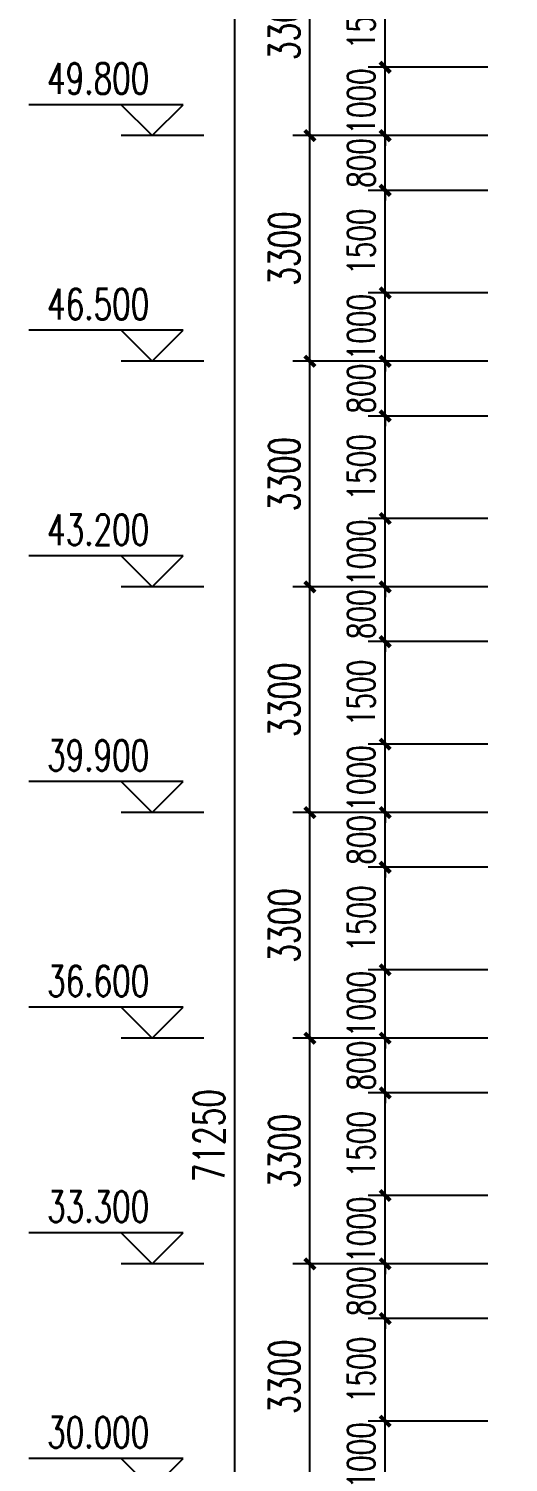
# Model space of a CAD drawing. Extents: x -129850 to 18340, y -11508 to 71861.
# Drawn here: x -53411 to -46400, y 30398 to 51365 of the extents above; entities that cross this region are included whole.
import ezdxf

# ---------------------------------------------------------------- set-up
doc = ezdxf.new("R2010")
doc.units = 0
doc.header["$LTSCALE"] = 1000
doc.header["$MEASUREMENT"] = 0
for name, color, linetype in [('DIM_ELEV', 3, 'Continuous'), ('PUB_DIM', 3, 'Continuous'), ('PUB_TEXT', 7, 'Continuous')]:
    doc.layers.add(name, color=color, linetype=linetype)
doc.styles.add('_TCH_DIM', font='SIMPLEX', dxfattribs={"bigfont": 'GBCBIG'})
doc.styles.add('_TCH_DIM_T3', font='SIMPLEX', dxfattribs={"width": 0.705882, "bigfont": 'GBCBIG'})
doc.dimstyles.new('_TCH_ARCH&&100', dxfattribs={"dimtxt": 297.5, "dimasz": 100, "dimexe": 250, "dimexo": 300, "dimgap": 126.25, "dimtad": 1, "dimdec": 0, "dimzin": 0, "dimdsep": 46, "dimtxsty": '_TCH_DIM_T3', "dimblk": 'ARCHTICK', "dimcen": 0.09, "dimclrt": 7, "dimazin": 2, "dimtfac": 1, "dimtdec": 0, "dimtix": 1, "dimtmove": 2, "dimatfit": 3, "dimfxl": 1, "dimtolj": 1, "dimtzin": 0, "dimarcsym": 0})

# ---------------------------------------------------------------- blocks, each defined once
blk = doc.blocks.new('_ArchTick')
at = {"color": 0, "linetype": 'ByBlock', "const_width": 0.4}
blk.add_lwpolyline([(-0.5, -0.5), (0.5, 0.5)], dxfattribs=at)
blk = doc.blocks.new('*D300')
at = {"layer": 'Defpoints', "color": 0, "transparency": 16777216}
for p in [(-48200, 31000), (-46400, 31000), (-46400, 30000)]:
    blk.add_point(p, dxfattribs=at)
at = {"layer": 'PUB_DIM', "color": 0, "transparency": 16777216}
for p, q in [((-48200, 31000), (-48200, 31150)), ((-48200, 30000), (-48200, 31000)), ((-48200, 30000), (-48200, 29850))]:
    blk.add_line(p, q, dxfattribs=at)
at = {"layer": 'PUB_DIM', "color": 0, "lineweight": -2, "transparency": 16777216}
for p, q in [((-46700, 31000), (-48450, 31000)), ((-46700, 30000), (-48450, 30000))]:
    blk.add_line(p, q, dxfattribs=at)
at = {"layer": 'PUB_DIM', "color": 0, "transparency": 16777216, "xscale": 150, "yscale": 150, "zscale": 150}
for p, rotation in [((-48200, 31000), 270), ((-48200, 30000), 90)]:
    blk.add_blockref('_ArchTick', p, dxfattribs=dict(at, rotation=rotation))
at = {"layer": 'PUB_DIM', "color": 7, "transparency": 16777216, "insert": (-48550, 30500), "char_height": 400, "attachment_point": 5, "rotation": 90, "style": '_TCH_DIM_T3'}
blk.add_mtext('\\A1;1000', dxfattribs=at)
blk = doc.blocks.new('*D301')
at = {"layer": 'Defpoints', "color": 0, "transparency": 16777216}
for p in [(-48200, 32500), (-46400, 32500), (-46400, 31000)]:
    blk.add_point(p, dxfattribs=at)
at = {"layer": 'PUB_DIM', "color": 0, "lineweight": -2, "transparency": 16777216}
for p, q in [((-46700, 32500), (-48450, 32500)), ((-46700, 31000), (-48450, 31000))]:
    blk.add_line(p, q, dxfattribs=at)
at = {"layer": 'PUB_DIM', "color": 0, "transparency": 16777216}
blk.add_line((-48200, 31000), (-48200, 32500), dxfattribs=at)
at = {"layer": 'PUB_DIM', "color": 0, "transparency": 16777216, "xscale": 150, "yscale": 150, "zscale": 150}
for p, rotation in [((-48200, 32500), 90), ((-48200, 31000), 270)]:
    blk.add_blockref('_ArchTick', p, dxfattribs=dict(at, rotation=rotation))
at = {"layer": 'PUB_DIM', "color": 7, "transparency": 16777216, "insert": (-48550, 31750), "char_height": 400, "attachment_point": 5, "rotation": 90, "style": '_TCH_DIM_T3'}
blk.add_mtext('\\A1;1500', dxfattribs=at)
blk = doc.blocks.new('*D302')
at = {"layer": 'Defpoints', "color": 0, "transparency": 16777216}
for p in [(-48200, 33300), (-46400, 33300), (-46400, 32500)]:
    blk.add_point(p, dxfattribs=at)
at = {"layer": 'PUB_DIM', "color": 0, "transparency": 16777216}
for p, q in [((-48200, 33300), (-48200, 33450)), ((-48200, 32500), (-48200, 33300)), ((-48200, 32500), (-48200, 32350))]:
    blk.add_line(p, q, dxfattribs=at)
at = {"layer": 'PUB_DIM', "color": 0, "lineweight": -2, "transparency": 16777216}
for p, q in [((-46700, 33300), (-48450, 33300)), ((-46700, 32500), (-48450, 32500))]:
    blk.add_line(p, q, dxfattribs=at)
at = {"layer": 'PUB_DIM', "color": 0, "transparency": 16777216, "xscale": 150, "yscale": 150, "zscale": 150}
for p, rotation in [((-48200, 33300), 270), ((-48200, 32500), 90)]:
    blk.add_blockref('_ArchTick', p, dxfattribs=dict(at, rotation=rotation))
at = {"layer": 'PUB_DIM', "color": 7, "transparency": 16777216, "insert": (-48550, 32900), "char_height": 400, "attachment_point": 5, "rotation": 90, "style": '_TCH_DIM_T3'}
blk.add_mtext('\\A1;800', dxfattribs=at)
blk = doc.blocks.new('*D303')
at = {"layer": 'Defpoints', "color": 0, "transparency": 16777216}
for p in [(-48200, 34300), (-46400, 34300), (-46400, 33300)]:
    blk.add_point(p, dxfattribs=at)
at = {"layer": 'PUB_DIM', "color": 0, "transparency": 16777216}
for p, q in [((-48200, 34300), (-48200, 34450)), ((-48200, 33300), (-48200, 34300)), ((-48200, 33300), (-48200, 33150))]:
    blk.add_line(p, q, dxfattribs=at)
at = {"layer": 'PUB_DIM', "color": 0, "lineweight": -2, "transparency": 16777216}
for p, q in [((-46700, 34300), (-48450, 34300)), ((-46700, 33300), (-48450, 33300))]:
    blk.add_line(p, q, dxfattribs=at)
at = {"layer": 'PUB_DIM', "color": 0, "transparency": 16777216, "xscale": 150, "yscale": 150, "zscale": 150}
for p, rotation in [((-48200, 34300), 270), ((-48200, 33300), 90)]:
    blk.add_blockref('_ArchTick', p, dxfattribs=dict(at, rotation=rotation))
at = {"layer": 'PUB_DIM', "color": 7, "transparency": 16777216, "insert": (-48550, 33800), "char_height": 400, "attachment_point": 5, "rotation": 90, "style": '_TCH_DIM_T3'}
blk.add_mtext('\\A1;1000', dxfattribs=at)
blk = doc.blocks.new('*D304')
at = {"layer": 'Defpoints', "color": 0, "transparency": 16777216}
for p in [(-48200, 35800), (-46400, 35800), (-46400, 34300)]:
    blk.add_point(p, dxfattribs=at)
at = {"layer": 'PUB_DIM', "color": 0, "lineweight": -2, "transparency": 16777216}
for p, q in [((-46700, 35800), (-48450, 35800)), ((-46700, 34300), (-48450, 34300))]:
    blk.add_line(p, q, dxfattribs=at)
at = {"layer": 'PUB_DIM', "color": 0, "transparency": 16777216}
blk.add_line((-48200, 34300), (-48200, 35800), dxfattribs=at)
at = {"layer": 'PUB_DIM', "color": 0, "transparency": 16777216, "xscale": 150, "yscale": 150, "zscale": 150}
for p, rotation in [((-48200, 35800), 90), ((-48200, 34300), 270)]:
    blk.add_blockref('_ArchTick', p, dxfattribs=dict(at, rotation=rotation))
at = {"layer": 'PUB_DIM', "color": 7, "transparency": 16777216, "insert": (-48550, 35050), "char_height": 400, "attachment_point": 5, "rotation": 90, "style": '_TCH_DIM_T3'}
blk.add_mtext('\\A1;1500', dxfattribs=at)
blk = doc.blocks.new('*D305')
at = {"layer": 'Defpoints', "color": 0, "transparency": 16777216}
for p in [(-48200, 36600), (-46400, 36600), (-46400, 35800)]:
    blk.add_point(p, dxfattribs=at)
at = {"layer": 'PUB_DIM', "color": 0, "transparency": 16777216}
for p, q in [((-48200, 36600), (-48200, 36750)), ((-48200, 35800), (-48200, 36600)), ((-48200, 35800), (-48200, 35650))]:
    blk.add_line(p, q, dxfattribs=at)
at = {"layer": 'PUB_DIM', "color": 0, "lineweight": -2, "transparency": 16777216}
for p, q in [((-46700, 36600), (-48450, 36600)), ((-46700, 35800), (-48450, 35800))]:
    blk.add_line(p, q, dxfattribs=at)
at = {"layer": 'PUB_DIM', "color": 0, "transparency": 16777216, "xscale": 150, "yscale": 150, "zscale": 150}
for p, rotation in [((-48200, 36600), 270), ((-48200, 35800), 90)]:
    blk.add_blockref('_ArchTick', p, dxfattribs=dict(at, rotation=rotation))
at = {"layer": 'PUB_DIM', "color": 7, "transparency": 16777216, "insert": (-48550, 36200), "char_height": 400, "attachment_point": 5, "rotation": 90, "style": '_TCH_DIM_T3'}
blk.add_mtext('\\A1;800', dxfattribs=at)
blk = doc.blocks.new('*D306')
at = {"layer": 'Defpoints', "color": 0, "transparency": 16777216}
for p in [(-48200, 37600), (-46400, 37600), (-46400, 36600)]:
    blk.add_point(p, dxfattribs=at)
at = {"layer": 'PUB_DIM', "color": 0, "transparency": 16777216}
for p, q in [((-48200, 37600), (-48200, 37750)), ((-48200, 36600), (-48200, 37600)), ((-48200, 36600), (-48200, 36450))]:
    blk.add_line(p, q, dxfattribs=at)
at = {"layer": 'PUB_DIM', "color": 0, "lineweight": -2, "transparency": 16777216}
for p, q in [((-46700, 37600), (-48450, 37600)), ((-46700, 36600), (-48450, 36600))]:
    blk.add_line(p, q, dxfattribs=at)
at = {"layer": 'PUB_DIM', "color": 0, "transparency": 16777216, "xscale": 150, "yscale": 150, "zscale": 150}
for p, rotation in [((-48200, 37600), 270), ((-48200, 36600), 90)]:
    blk.add_blockref('_ArchTick', p, dxfattribs=dict(at, rotation=rotation))
at = {"layer": 'PUB_DIM', "color": 7, "transparency": 16777216, "insert": (-48550, 37100), "char_height": 400, "attachment_point": 5, "rotation": 90, "style": '_TCH_DIM_T3'}
blk.add_mtext('\\A1;1000', dxfattribs=at)
blk = doc.blocks.new('*D307')
at = {"layer": 'Defpoints', "color": 0, "transparency": 16777216}
for p in [(-48200, 39100), (-46400, 39100), (-46400, 37600)]:
    blk.add_point(p, dxfattribs=at)
at = {"layer": 'PUB_DIM', "color": 0, "lineweight": -2, "transparency": 16777216}
for p, q in [((-46700, 39100), (-48450, 39100)), ((-46700, 37600), (-48450, 37600))]:
    blk.add_line(p, q, dxfattribs=at)
at = {"layer": 'PUB_DIM', "color": 0, "transparency": 16777216}
blk.add_line((-48200, 37600), (-48200, 39100), dxfattribs=at)
at = {"layer": 'PUB_DIM', "color": 0, "transparency": 16777216, "xscale": 150, "yscale": 150, "zscale": 150}
for p, rotation in [((-48200, 39100), 90), ((-48200, 37600), 270)]:
    blk.add_blockref('_ArchTick', p, dxfattribs=dict(at, rotation=rotation))
at = {"layer": 'PUB_DIM', "color": 7, "transparency": 16777216, "insert": (-48550, 38350), "char_height": 400, "attachment_point": 5, "rotation": 90, "style": '_TCH_DIM_T3'}
blk.add_mtext('\\A1;1500', dxfattribs=at)
blk = doc.blocks.new('*D308')
at = {"layer": 'Defpoints', "color": 0, "transparency": 16777216}
for p in [(-48200, 39900), (-46400, 39900), (-46400, 39100)]:
    blk.add_point(p, dxfattribs=at)
at = {"layer": 'PUB_DIM', "color": 0, "transparency": 16777216}
for p, q in [((-48200, 39900), (-48200, 40050)), ((-48200, 39100), (-48200, 39900)), ((-48200, 39100), (-48200, 38950))]:
    blk.add_line(p, q, dxfattribs=at)
at = {"layer": 'PUB_DIM', "color": 0, "lineweight": -2, "transparency": 16777216}
for p, q in [((-46700, 39900), (-48450, 39900)), ((-46700, 39100), (-48450, 39100))]:
    blk.add_line(p, q, dxfattribs=at)
at = {"layer": 'PUB_DIM', "color": 0, "transparency": 16777216, "xscale": 150, "yscale": 150, "zscale": 150}
for p, rotation in [((-48200, 39900), 270), ((-48200, 39100), 90)]:
    blk.add_blockref('_ArchTick', p, dxfattribs=dict(at, rotation=rotation))
at = {"layer": 'PUB_DIM', "color": 7, "transparency": 16777216, "insert": (-48550, 39500), "char_height": 400, "attachment_point": 5, "rotation": 90, "style": '_TCH_DIM_T3'}
blk.add_mtext('\\A1;800', dxfattribs=at)
blk = doc.blocks.new('*D309')
at = {"layer": 'Defpoints', "color": 0, "transparency": 16777216}
for p in [(-48200, 40900), (-46400, 40900), (-46400, 39900)]:
    blk.add_point(p, dxfattribs=at)
at = {"layer": 'PUB_DIM', "color": 0, "lineweight": -2, "transparency": 16777216}
for p, q in [((-46700, 40900), (-48450, 40900)), ((-46700, 39900), (-48450, 39900))]:
    blk.add_line(p, q, dxfattribs=at)
at = {"layer": 'PUB_DIM', "color": 0, "transparency": 16777216}
for p, q in [((-48200, 40900), (-48200, 41050)), ((-48200, 39900), (-48200, 40900)), ((-48200, 39900), (-48200, 39750))]:
    blk.add_line(p, q, dxfattribs=at)
at = {"layer": 'PUB_DIM', "color": 0, "transparency": 16777216, "xscale": 150, "yscale": 150, "zscale": 150}
for p, rotation in [((-48200, 40900), 270), ((-48200, 39900), 90)]:
    blk.add_blockref('_ArchTick', p, dxfattribs=dict(at, rotation=rotation))
at = {"layer": 'PUB_DIM', "color": 7, "transparency": 16777216, "insert": (-48550, 40400), "char_height": 400, "attachment_point": 5, "rotation": 90, "style": '_TCH_DIM_T3'}
blk.add_mtext('\\A1;1000', dxfattribs=at)
blk = doc.blocks.new('*D310')
at = {"layer": 'Defpoints', "color": 0, "transparency": 16777216}
for p in [(-48200, 42400), (-46400, 42400), (-46400, 40900)]:
    blk.add_point(p, dxfattribs=at)
at = {"layer": 'PUB_DIM', "color": 0, "lineweight": -2, "transparency": 16777216}
for p, q in [((-46700, 42400), (-48450, 42400)), ((-46700, 40900), (-48450, 40900))]:
    blk.add_line(p, q, dxfattribs=at)
at = {"layer": 'PUB_DIM', "color": 0, "transparency": 16777216}
blk.add_line((-48200, 40900), (-48200, 42400), dxfattribs=at)
at = {"layer": 'PUB_DIM', "color": 0, "transparency": 16777216, "xscale": 150, "yscale": 150, "zscale": 150}
for p, rotation in [((-48200, 42400), 90), ((-48200, 40900), 270)]:
    blk.add_blockref('_ArchTick', p, dxfattribs=dict(at, rotation=rotation))
at = {"layer": 'PUB_DIM', "color": 7, "transparency": 16777216, "insert": (-48550, 41650), "char_height": 400, "attachment_point": 5, "rotation": 90, "style": '_TCH_DIM_T3'}
blk.add_mtext('\\A1;1500', dxfattribs=at)
blk = doc.blocks.new('*D311')
at = {"layer": 'Defpoints', "color": 0, "transparency": 16777216}
for p in [(-48200, 43200), (-46400, 43200), (-46400, 42400)]:
    blk.add_point(p, dxfattribs=at)
at = {"layer": 'PUB_DIM', "color": 0, "lineweight": -2, "transparency": 16777216}
for p, q in [((-46700, 43200), (-48450, 43200)), ((-46700, 42400), (-48450, 42400))]:
    blk.add_line(p, q, dxfattribs=at)
at = {"layer": 'PUB_DIM', "color": 0, "transparency": 16777216}
for p, q in [((-48200, 43200), (-48200, 43350)), ((-48200, 42400), (-48200, 43200)), ((-48200, 42400), (-48200, 42250))]:
    blk.add_line(p, q, dxfattribs=at)
at = {"layer": 'PUB_DIM', "color": 0, "transparency": 16777216, "xscale": 150, "yscale": 150, "zscale": 150}
for p, rotation in [((-48200, 43200), 270), ((-48200, 42400), 90)]:
    blk.add_blockref('_ArchTick', p, dxfattribs=dict(at, rotation=rotation))
at = {"layer": 'PUB_DIM', "color": 7, "transparency": 16777216, "insert": (-48550, 42800), "char_height": 400, "attachment_point": 5, "rotation": 90, "style": '_TCH_DIM_T3'}
blk.add_mtext('\\A1;800', dxfattribs=at)
blk = doc.blocks.new('*D312')
at = {"layer": 'Defpoints', "color": 0, "transparency": 16777216}
for p in [(-48200, 44200), (-46400, 44200), (-46400, 43200)]:
    blk.add_point(p, dxfattribs=at)
at = {"layer": 'PUB_DIM', "color": 0, "transparency": 16777216}
for p, q in [((-48200, 44200), (-48200, 44350)), ((-48200, 43200), (-48200, 44200)), ((-48200, 43200), (-48200, 43050))]:
    blk.add_line(p, q, dxfattribs=at)
at = {"layer": 'PUB_DIM', "color": 0, "lineweight": -2, "transparency": 16777216}
for p, q in [((-46700, 44200), (-48450, 44200)), ((-46700, 43200), (-48450, 43200))]:
    blk.add_line(p, q, dxfattribs=at)
at = {"layer": 'PUB_DIM', "color": 0, "transparency": 16777216, "xscale": 150, "yscale": 150, "zscale": 150}
for p, rotation in [((-48200, 44200), 270), ((-48200, 43200), 90)]:
    blk.add_blockref('_ArchTick', p, dxfattribs=dict(at, rotation=rotation))
at = {"layer": 'PUB_DIM', "color": 7, "transparency": 16777216, "insert": (-48550, 43700), "char_height": 400, "attachment_point": 5, "rotation": 90, "style": '_TCH_DIM_T3'}
blk.add_mtext('\\A1;1000', dxfattribs=at)
blk = doc.blocks.new('*D313')
at = {"layer": 'Defpoints', "color": 0, "transparency": 16777216}
for p in [(-48200, 45700), (-46400, 45700), (-46400, 44200)]:
    blk.add_point(p, dxfattribs=at)
at = {"layer": 'PUB_DIM', "color": 0, "lineweight": -2, "transparency": 16777216}
for p, q in [((-46700, 45700), (-48450, 45700)), ((-46700, 44200), (-48450, 44200))]:
    blk.add_line(p, q, dxfattribs=at)
at = {"layer": 'PUB_DIM', "color": 0, "transparency": 16777216}
blk.add_line((-48200, 44200), (-48200, 45700), dxfattribs=at)
at = {"layer": 'PUB_DIM', "color": 0, "transparency": 16777216, "xscale": 150, "yscale": 150, "zscale": 150}
for p, rotation in [((-48200, 45700), 90), ((-48200, 44200), 270)]:
    blk.add_blockref('_ArchTick', p, dxfattribs=dict(at, rotation=rotation))
at = {"layer": 'PUB_DIM', "color": 7, "transparency": 16777216, "insert": (-48550, 44950), "char_height": 400, "attachment_point": 5, "rotation": 90, "style": '_TCH_DIM_T3'}
blk.add_mtext('\\A1;1500', dxfattribs=at)
blk = doc.blocks.new('*D314')
at = {"layer": 'Defpoints', "color": 0, "transparency": 16777216}
for p in [(-48200, 46500), (-46400, 46500), (-46400, 45700)]:
    blk.add_point(p, dxfattribs=at)
at = {"layer": 'PUB_DIM', "color": 0, "transparency": 16777216}
for p, q in [((-48200, 46500), (-48200, 46650)), ((-48200, 45700), (-48200, 46500)), ((-48200, 45700), (-48200, 45550))]:
    blk.add_line(p, q, dxfattribs=at)
at = {"layer": 'PUB_DIM', "color": 0, "lineweight": -2, "transparency": 16777216}
for p, q in [((-46700, 46500), (-48450, 46500)), ((-46700, 45700), (-48450, 45700))]:
    blk.add_line(p, q, dxfattribs=at)
at = {"layer": 'PUB_DIM', "color": 0, "transparency": 16777216, "xscale": 150, "yscale": 150, "zscale": 150}
for p, rotation in [((-48200, 46500), 270), ((-48200, 45700), 90)]:
    blk.add_blockref('_ArchTick', p, dxfattribs=dict(at, rotation=rotation))
at = {"layer": 'PUB_DIM', "color": 7, "transparency": 16777216, "insert": (-48550, 46100), "char_height": 400, "attachment_point": 5, "rotation": 90, "style": '_TCH_DIM_T3'}
blk.add_mtext('\\A1;800', dxfattribs=at)
blk = doc.blocks.new('*D315')
at = {"layer": 'Defpoints', "color": 0, "transparency": 16777216}
for p in [(-48200, 47500), (-46400, 47500), (-46400, 46500)]:
    blk.add_point(p, dxfattribs=at)
at = {"layer": 'PUB_DIM', "color": 0, "transparency": 16777216}
for p, q in [((-48200, 47500), (-48200, 47650)), ((-48200, 46500), (-48200, 47500)), ((-48200, 46500), (-48200, 46350))]:
    blk.add_line(p, q, dxfattribs=at)
at = {"layer": 'PUB_DIM', "color": 0, "lineweight": -2, "transparency": 16777216}
for p, q in [((-46700, 47500), (-48450, 47500)), ((-46700, 46500), (-48450, 46500))]:
    blk.add_line(p, q, dxfattribs=at)
at = {"layer": 'PUB_DIM', "color": 0, "transparency": 16777216, "xscale": 150, "yscale": 150, "zscale": 150}
for p, rotation in [((-48200, 47500), 270), ((-48200, 46500), 90)]:
    blk.add_blockref('_ArchTick', p, dxfattribs=dict(at, rotation=rotation))
at = {"layer": 'PUB_DIM', "color": 7, "transparency": 16777216, "insert": (-48550, 47000), "char_height": 400, "attachment_point": 5, "rotation": 90, "style": '_TCH_DIM_T3'}
blk.add_mtext('\\A1;1000', dxfattribs=at)
blk = doc.blocks.new('*D316')
at = {"layer": 'Defpoints', "color": 0, "transparency": 16777216}
for p in [(-48200, 49000), (-46400, 49000), (-46400, 47500)]:
    blk.add_point(p, dxfattribs=at)
at = {"layer": 'PUB_DIM', "color": 0, "lineweight": -2, "transparency": 16777216}
for p, q in [((-46700, 49000), (-48450, 49000)), ((-46700, 47500), (-48450, 47500))]:
    blk.add_line(p, q, dxfattribs=at)
at = {"layer": 'PUB_DIM', "color": 0, "transparency": 16777216}
blk.add_line((-48200, 47500), (-48200, 49000), dxfattribs=at)
at = {"layer": 'PUB_DIM', "color": 0, "transparency": 16777216, "xscale": 150, "yscale": 150, "zscale": 150}
for p, rotation in [((-48200, 49000), 90), ((-48200, 47500), 270)]:
    blk.add_blockref('_ArchTick', p, dxfattribs=dict(at, rotation=rotation))
at = {"layer": 'PUB_DIM', "color": 7, "transparency": 16777216, "insert": (-48550, 48250), "char_height": 400, "attachment_point": 5, "rotation": 90, "style": '_TCH_DIM_T3'}
blk.add_mtext('\\A1;1500', dxfattribs=at)
blk = doc.blocks.new('*D317')
at = {"layer": 'Defpoints', "color": 0, "transparency": 16777216}
for p in [(-48200, 49800), (-46400, 49800), (-46400, 49000)]:
    blk.add_point(p, dxfattribs=at)
at = {"layer": 'PUB_DIM', "color": 0, "transparency": 16777216}
for p, q in [((-48200, 49800), (-48200, 49950)), ((-48200, 49000), (-48200, 49800)), ((-48200, 49000), (-48200, 48850))]:
    blk.add_line(p, q, dxfattribs=at)
at = {"layer": 'PUB_DIM', "color": 0, "lineweight": -2, "transparency": 16777216}
for p, q in [((-46700, 49800), (-48450, 49800)), ((-46700, 49000), (-48450, 49000))]:
    blk.add_line(p, q, dxfattribs=at)
at = {"layer": 'PUB_DIM', "color": 0, "transparency": 16777216, "xscale": 150, "yscale": 150, "zscale": 150}
for p, rotation in [((-48200, 49800), 270), ((-48200, 49000), 90)]:
    blk.add_blockref('_ArchTick', p, dxfattribs=dict(at, rotation=rotation))
at = {"layer": 'PUB_DIM', "color": 7, "transparency": 16777216, "insert": (-48550, 49400), "char_height": 400, "attachment_point": 5, "rotation": 90, "style": '_TCH_DIM_T3'}
blk.add_mtext('\\A1;800', dxfattribs=at)
blk = doc.blocks.new('*D318')
at = {"layer": 'Defpoints', "color": 0, "transparency": 16777216}
for p in [(-48200, 50800), (-46400, 50800), (-46400, 49800)]:
    blk.add_point(p, dxfattribs=at)
at = {"layer": 'PUB_DIM', "color": 0, "transparency": 16777216}
for p, q in [((-48200, 50800), (-48200, 50950)), ((-48200, 49800), (-48200, 50800)), ((-48200, 49800), (-48200, 49650))]:
    blk.add_line(p, q, dxfattribs=at)
at = {"layer": 'PUB_DIM', "color": 0, "lineweight": -2, "transparency": 16777216}
for p, q in [((-46700, 50800), (-48450, 50800)), ((-46700, 49800), (-48450, 49800))]:
    blk.add_line(p, q, dxfattribs=at)
at = {"layer": 'PUB_DIM', "color": 0, "transparency": 16777216, "xscale": 150, "yscale": 150, "zscale": 150}
for p, rotation in [((-48200, 50800), 270), ((-48200, 49800), 90)]:
    blk.add_blockref('_ArchTick', p, dxfattribs=dict(at, rotation=rotation))
at = {"layer": 'PUB_DIM', "color": 7, "transparency": 16777216, "insert": (-48550, 50300), "char_height": 400, "attachment_point": 5, "rotation": 90, "style": '_TCH_DIM_T3'}
blk.add_mtext('\\A1;1000', dxfattribs=at)
blk = doc.blocks.new('*D319')
at = {"layer": 'Defpoints', "color": 0, "transparency": 16777216}
for p in [(-48200, 52300), (-46400, 52300), (-46400, 50800)]:
    blk.add_point(p, dxfattribs=at)
at = {"layer": 'PUB_DIM', "color": 0, "lineweight": -2, "transparency": 16777216}
for p, q in [((-46700, 52300), (-48450, 52300)), ((-46700, 50800), (-48450, 50800))]:
    blk.add_line(p, q, dxfattribs=at)
at = {"layer": 'PUB_DIM', "color": 0, "transparency": 16777216}
blk.add_line((-48200, 50800), (-48200, 52300), dxfattribs=at)
at = {"layer": 'PUB_DIM', "color": 0, "transparency": 16777216, "xscale": 150, "yscale": 150, "zscale": 150}
for p, rotation in [((-48200, 52300), 90), ((-48200, 50800), 270)]:
    blk.add_blockref('_ArchTick', p, dxfattribs=dict(at, rotation=rotation))
at = {"layer": 'PUB_DIM', "color": 7, "transparency": 16777216, "insert": (-48550, 51550), "char_height": 400, "attachment_point": 5, "rotation": 90, "style": '_TCH_DIM_T3'}
blk.add_mtext('\\A1;1500', dxfattribs=at)
blk = doc.blocks.new('*D336')
at = {"layer": 'Defpoints', "color": 0, "transparency": 16777216}
for p in [(-49300, 53100), (-46800, 53100), (-46800, 49800)]:
    blk.add_point(p, dxfattribs=at)
at = {"layer": 'PUB_DIM', "color": 0, "lineweight": -2, "transparency": 16777216}
for p, q in [((-47100, 53100), (-49550, 53100)), ((-47100, 49800), (-49550, 49800))]:
    blk.add_line(p, q, dxfattribs=at)
at = {"layer": 'PUB_DIM', "color": 0, "transparency": 16777216}
blk.add_line((-49300, 49800), (-49300, 53100), dxfattribs=at)
at = {"layer": 'PUB_DIM', "color": 0, "transparency": 16777216, "xscale": 150, "yscale": 150, "zscale": 150}
for p, rotation in [((-49300, 53100), 90), ((-49300, 49800), 270)]:
    blk.add_blockref('_ArchTick', p, dxfattribs=dict(at, rotation=rotation))
at = {"layer": 'PUB_DIM', "color": 7, "transparency": 16777216, "insert": (-49675, 51450), "char_height": 450, "attachment_point": 5, "rotation": 90, "style": '_TCH_DIM_T3'}
blk.add_mtext('\\A1;3300', dxfattribs=at)
blk = doc.blocks.new('*D337')
at = {"layer": 'Defpoints', "color": 0, "transparency": 16777216}
for p in [(-49300, 49800), (-46800, 49800), (-46800, 46500)]:
    blk.add_point(p, dxfattribs=at)
at = {"layer": 'PUB_DIM', "color": 0, "lineweight": -2, "transparency": 16777216}
for p, q in [((-47100, 49800), (-49550, 49800)), ((-47100, 46500), (-49550, 46500))]:
    blk.add_line(p, q, dxfattribs=at)
at = {"layer": 'PUB_DIM', "color": 0, "transparency": 16777216}
blk.add_line((-49300, 46500), (-49300, 49800), dxfattribs=at)
at = {"layer": 'PUB_DIM', "color": 0, "transparency": 16777216, "xscale": 150, "yscale": 150, "zscale": 150}
for p, rotation in [((-49300, 49800), 90), ((-49300, 46500), 270)]:
    blk.add_blockref('_ArchTick', p, dxfattribs=dict(at, rotation=rotation))
at = {"layer": 'PUB_DIM', "color": 7, "transparency": 16777216, "insert": (-49675, 48150), "char_height": 450, "attachment_point": 5, "rotation": 90, "style": '_TCH_DIM_T3'}
blk.add_mtext('\\A1;3300', dxfattribs=at)
blk = doc.blocks.new('*D338')
at = {"layer": 'Defpoints', "color": 0, "transparency": 16777216}
for p in [(-49300, 46500), (-46800, 46500), (-46800, 43200)]:
    blk.add_point(p, dxfattribs=at)
at = {"layer": 'PUB_DIM', "color": 0, "lineweight": -2, "transparency": 16777216}
for p, q in [((-47100, 46500), (-49550, 46500)), ((-47100, 43200), (-49550, 43200))]:
    blk.add_line(p, q, dxfattribs=at)
at = {"layer": 'PUB_DIM', "color": 0, "transparency": 16777216}
blk.add_line((-49300, 43200), (-49300, 46500), dxfattribs=at)
at = {"layer": 'PUB_DIM', "color": 0, "transparency": 16777216, "xscale": 150, "yscale": 150, "zscale": 150}
for p, rotation in [((-49300, 46500), 90), ((-49300, 43200), 270)]:
    blk.add_blockref('_ArchTick', p, dxfattribs=dict(at, rotation=rotation))
at = {"layer": 'PUB_DIM', "color": 7, "transparency": 16777216, "insert": (-49675, 44850), "char_height": 450, "attachment_point": 5, "rotation": 90, "style": '_TCH_DIM_T3'}
blk.add_mtext('\\A1;3300', dxfattribs=at)
blk = doc.blocks.new('*D339')
at = {"layer": 'Defpoints', "color": 0, "transparency": 16777216}
for p in [(-49300, 43200), (-46800, 43200), (-46800, 39900)]:
    blk.add_point(p, dxfattribs=at)
at = {"layer": 'PUB_DIM', "color": 0, "lineweight": -2, "transparency": 16777216}
for p, q in [((-47100, 43200), (-49550, 43200)), ((-47100, 39900), (-49550, 39900))]:
    blk.add_line(p, q, dxfattribs=at)
at = {"layer": 'PUB_DIM', "color": 0, "transparency": 16777216}
blk.add_line((-49300, 39900), (-49300, 43200), dxfattribs=at)
at = {"layer": 'PUB_DIM', "color": 0, "transparency": 16777216, "xscale": 150, "yscale": 150, "zscale": 150}
for p, rotation in [((-49300, 43200), 90), ((-49300, 39900), 270)]:
    blk.add_blockref('_ArchTick', p, dxfattribs=dict(at, rotation=rotation))
at = {"layer": 'PUB_DIM', "color": 7, "transparency": 16777216, "insert": (-49675, 41550), "char_height": 450, "attachment_point": 5, "rotation": 90, "style": '_TCH_DIM_T3'}
blk.add_mtext('\\A1;3300', dxfattribs=at)
blk = doc.blocks.new('*D340')
at = {"layer": 'Defpoints', "color": 0, "transparency": 16777216}
for p in [(-49300, 39900), (-46800, 39900), (-46800, 36600)]:
    blk.add_point(p, dxfattribs=at)
at = {"layer": 'PUB_DIM', "color": 0, "lineweight": -2, "transparency": 16777216}
for p, q in [((-47100, 39900), (-49550, 39900)), ((-47100, 36600), (-49550, 36600))]:
    blk.add_line(p, q, dxfattribs=at)
at = {"layer": 'PUB_DIM', "color": 0, "transparency": 16777216}
blk.add_line((-49300, 36600), (-49300, 39900), dxfattribs=at)
at = {"layer": 'PUB_DIM', "color": 0, "transparency": 16777216, "xscale": 150, "yscale": 150, "zscale": 150}
for p, rotation in [((-49300, 39900), 90), ((-49300, 36600), 270)]:
    blk.add_blockref('_ArchTick', p, dxfattribs=dict(at, rotation=rotation))
at = {"layer": 'PUB_DIM', "color": 7, "transparency": 16777216, "insert": (-49675, 38250), "char_height": 450, "attachment_point": 5, "rotation": 90, "style": '_TCH_DIM_T3'}
blk.add_mtext('\\A1;3300', dxfattribs=at)
blk = doc.blocks.new('*D341')
at = {"layer": 'Defpoints', "color": 0, "transparency": 16777216}
for p in [(-49300, 36600), (-46800, 36600), (-46800, 33300)]:
    blk.add_point(p, dxfattribs=at)
at = {"layer": 'PUB_DIM', "color": 0, "lineweight": -2, "transparency": 16777216}
for p, q in [((-47100, 36600), (-49550, 36600)), ((-47100, 33300), (-49550, 33300))]:
    blk.add_line(p, q, dxfattribs=at)
at = {"layer": 'PUB_DIM', "color": 0, "transparency": 16777216}
blk.add_line((-49300, 33300), (-49300, 36600), dxfattribs=at)
at = {"layer": 'PUB_DIM', "color": 0, "transparency": 16777216, "xscale": 150, "yscale": 150, "zscale": 150}
for p, rotation in [((-49300, 36600), 90), ((-49300, 33300), 270)]:
    blk.add_blockref('_ArchTick', p, dxfattribs=dict(at, rotation=rotation))
at = {"layer": 'PUB_DIM', "color": 7, "transparency": 16777216, "insert": (-49675, 34950), "char_height": 450, "attachment_point": 5, "rotation": 90, "style": '_TCH_DIM_T3'}
blk.add_mtext('\\A1;3300', dxfattribs=at)
blk = doc.blocks.new('*D342')
at = {"layer": 'Defpoints', "color": 0, "transparency": 16777216}
for p in [(-49300, 33300), (-46800, 33300), (-46800, 30000)]:
    blk.add_point(p, dxfattribs=at)
at = {"layer": 'PUB_DIM', "color": 0, "lineweight": -2, "transparency": 16777216}
for p, q in [((-47100, 33300), (-49550, 33300)), ((-47100, 30000), (-49550, 30000))]:
    blk.add_line(p, q, dxfattribs=at)
at = {"layer": 'PUB_DIM', "color": 0, "transparency": 16777216}
blk.add_line((-49300, 30000), (-49300, 33300), dxfattribs=at)
at = {"layer": 'PUB_DIM', "color": 0, "transparency": 16777216, "xscale": 150, "yscale": 150, "zscale": 150}
for p, rotation in [((-49300, 33300), 90), ((-49300, 30000), 270)]:
    blk.add_blockref('_ArchTick', p, dxfattribs=dict(at, rotation=rotation))
at = {"layer": 'PUB_DIM', "color": 7, "transparency": 16777216, "insert": (-49675, 31650), "char_height": 450, "attachment_point": 5, "rotation": 90, "style": '_TCH_DIM_T3'}
blk.add_mtext('\\A1;3300', dxfattribs=at)
blk = doc.blocks.new('*D353')
at = {"layer": 'Defpoints', "color": 0, "transparency": 16777216}
for p in [(-50400, 70800), (-47200, 70800), (-47200, -450)]:
    blk.add_point(p, dxfattribs=at)
at = {"layer": 'PUB_DIM', "color": 0, "lineweight": -2, "transparency": 16777216}
for p, q in [((-47500, 70800), (-50650, 70800)), ((-47500, -450), (-50650, -450))]:
    blk.add_line(p, q, dxfattribs=at)
at = {"layer": 'PUB_DIM', "color": 0, "transparency": 16777216}
blk.add_line((-50400, -450), (-50400, 70800), dxfattribs=at)
at = {"layer": 'PUB_DIM', "color": 0, "transparency": 16777216, "xscale": 150, "yscale": 150, "zscale": 150}
for p, rotation in [((-50400, 70800), 90), ((-50400, -450), 270)]:
    blk.add_blockref('_ArchTick', p, dxfattribs=dict(at, rotation=rotation))
at = {"layer": 'PUB_DIM', "color": 7, "transparency": 16777216, "insert": (-50775, 35175), "char_height": 450, "attachment_point": 5, "rotation": 90, "style": '_TCH_DIM_T3'}
blk.add_mtext('\\A1;71250', dxfattribs=at)

msp = doc.modelspace()

# ---------------------------------------------------------------- linework, layer by layer
at = {"layer": 'DIM_ELEV'}
for p, q in [((-51152, 50253), (-53411.1, 50253)), ((-51605, 49800), (-52058.1, 50253)), ((-51605, 49800), (-51152, 50253)), ((-50850, 49800), (-52058.1, 49800)), ((-51152, 46953), (-53411.1, 46953)), ((-51605, 46500), (-52058.1, 46953)), ((-51605, 46500), (-51152, 46953)), ((-50850, 46500), (-52058.1, 46500)), ((-51152, 43653), (-53411.1, 43653)), ((-51605, 43200), (-52058.1, 43653)), ((-51605, 43200), (-51152, 43653)), ((-50850, 43200), (-52058.1, 43200)), ((-51152, 40353), (-53411.1, 40353)), ((-51605, 39900), (-52058.1, 40353)), ((-51605, 39900), (-51152, 40353)), ((-50850, 39900), (-52058.1, 39900)), ((-51152, 37053), (-53411.1, 37053)), ((-51605, 36600), (-52058.1, 37053)), ((-51605, 36600), (-51152, 37053)), ((-50850, 36600), (-52058.1, 36600)), ((-51152, 33753), (-53411.1, 33753)), ((-51605, 33300), (-52058.1, 33753)), ((-51605, 33300), (-51152, 33753)), ((-50850, 33300), (-52058.1, 33300)), ((-51152, 30453), (-53411.1, 30453)), ((-51605, 30000), (-52058.1, 30453)), ((-51605, 30000), (-51152, 30453))]:
    msp.add_line(p, q, dxfattribs=at)

# ---------------------------------------------------------------- texts
at = {"layer": 'PUB_TEXT', "style": '_TCH_DIM', "width": 0.705882}
for s, p in [('49.800', (-53142.3, 50411.6)), ('46.500', (-53142.3, 47111.6)), ('43.200', (-53142.3, 43811.6)), ('39.900', (-53142.3, 40511.6)), ('36.600', (-53142.3, 37211.6)), ('33.300', (-53142.3, 33911.6)), ('30.000', (-53142.3, 30611.6))]:
    msp.add_text(s, height=449.24, dxfattribs=at).set_placement(p)

# ---------------------------------------------------------------- dimensions: what is measured, and where the dimension line sits
at = {"layer": 'PUB_DIM'}
for p1, p2, distance, override, picture, middle in [((-47200, -450), (-47200, 70800), 3200, {"dimtxt": 450, "dimasz": 150, "dimgap": 150, "dimlwd": 65535}, '*D353', (-50775, 35175)), ((-46800, 49800), (-46800, 53100), 2500, {"dimtxt": 450, "dimasz": 150, "dimgap": 150, "dimlwd": 65535}, '*D336', (-49675, 51450)), ((-46400, 50800), (-46400, 52300), 1800, {"dimtxt": 400, "dimasz": 150, "dimgap": 150, "dimlwd": 65535}, '*D319', (-48550, 51550)), ((-46400, 49800), (-46400, 50800), 1800, {"dimtxt": 400, "dimasz": 150, "dimgap": 150, "dimlwd": 65535}, '*D318', (-48550, 50300)), ((-46400, 49000), (-46400, 49800), 1800, {"dimtxt": 400, "dimasz": 150, "dimgap": 150, "dimlwd": 65535}, '*D317', (-48550, 49400)), ((-46800, 46500), (-46800, 49800), 2500, {"dimtxt": 450, "dimasz": 150, "dimgap": 150, "dimlwd": 65535}, '*D337', (-49675, 48150)), ((-46400, 47500), (-46400, 49000), 1800, {"dimtxt": 400, "dimasz": 150, "dimgap": 150, "dimlwd": 65535}, '*D316', (-48550, 48250)), ((-46400, 46500), (-46400, 47500), 1800, {"dimtxt": 400, "dimasz": 150, "dimgap": 150, "dimlwd": 65535}, '*D315', (-48550, 47000)), ((-46800, 43200), (-46800, 46500), 2500, {"dimtxt": 450, "dimasz": 150, "dimgap": 150, "dimlwd": 65535}, '*D338', (-49675, 44850)), ((-46400, 45700), (-46400, 46500), 1800, {"dimtxt": 400, "dimasz": 150, "dimgap": 150, "dimlwd": 65535}, '*D314', (-48550, 46100)), ((-46400, 44200), (-46400, 45700), 1800, {"dimtxt": 400, "dimasz": 150, "dimgap": 150, "dimlwd": 65535}, '*D313', (-48550, 44950)), ((-46400, 43200), (-46400, 44200), 1800, {"dimtxt": 400, "dimasz": 150, "dimgap": 150, "dimlwd": 65535}, '*D312', (-48550, 43700)), ((-46800, 39900), (-46800, 43200), 2500, {"dimtxt": 450, "dimasz": 150, "dimgap": 150, "dimlwd": 65535}, '*D339', (-49675, 41550)), ((-46400, 42400), (-46400, 43200), 1800, {"dimtxt": 400, "dimasz": 150, "dimgap": 150, "dimlwd": 65535}, '*D311', (-48550, 42800)), ((-46400, 40900), (-46400, 42400), 1800, {"dimtxt": 400, "dimasz": 150, "dimgap": 150, "dimlwd": 65535}, '*D310', (-48550, 41650)), ((-46400, 39900), (-46400, 40900), 1800, {"dimtxt": 400, "dimasz": 150, "dimgap": 150, "dimlwd": 65535}, '*D309', (-48550, 40400)), ((-46400, 39100), (-46400, 39900), 1800, {"dimtxt": 400, "dimasz": 150, "dimgap": 150, "dimlwd": 65535}, '*D308', (-48550, 39500)), ((-46800, 36600), (-46800, 39900), 2500, {"dimtxt": 450, "dimasz": 150, "dimgap": 150, "dimlwd": 65535}, '*D340', (-49675, 38250)), ((-46400, 37600), (-46400, 39100), 1800, {"dimtxt": 400, "dimasz": 150, "dimgap": 150, "dimlwd": 65535}, '*D307', (-48550, 38350)), ((-46400, 36600), (-46400, 37600), 1800, {"dimtxt": 400, "dimasz": 150, "dimgap": 150, "dimlwd": 65535}, '*D306', (-48550, 37100)), ((-46800, 33300), (-46800, 36600), 2500, {"dimtxt": 450, "dimasz": 150, "dimgap": 150, "dimlwd": 65535}, '*D341', (-49675, 34950)), ((-46400, 35800), (-46400, 36600), 1800, {"dimtxt": 400, "dimasz": 150, "dimgap": 150, "dimlwd": 65535}, '*D305', (-48550, 36200)), ((-46400, 34300), (-46400, 35800), 1800, {"dimtxt": 400, "dimasz": 150, "dimgap": 150, "dimlwd": 65535}, '*D304', (-48550, 35050)), ((-46400, 33300), (-46400, 34300), 1800, {"dimtxt": 400, "dimasz": 150, "dimgap": 150, "dimlwd": 65535}, '*D303', (-48550, 33800)), ((-46800, 30000), (-46800, 33300), 2500, {"dimtxt": 450, "dimasz": 150, "dimgap": 150, "dimlwd": 65535}, '*D342', (-49675, 31650)), ((-46400, 32500), (-46400, 33300), 1800, {"dimtxt": 400, "dimasz": 150, "dimgap": 150, "dimlwd": 65535}, '*D302', (-48550, 32900)), ((-46400, 31000), (-46400, 32500), 1800, {"dimtxt": 400, "dimasz": 150, "dimgap": 150, "dimlwd": 65535}, '*D301', (-48550, 31750)), ((-46400, 30000), (-46400, 31000), 1800, {"dimtxt": 400, "dimasz": 150, "dimgap": 150, "dimlwd": 65535}, '*D300', (-48550, 30500))]:
    dim = msp.add_aligned_dim(p1=p1, p2=p2, distance=distance, dimstyle='_TCH_ARCH&&100', override=override, dxfattribs=at)
    dim.commit()
    dim.dimension.update_dxf_attribs({"geometry": picture, "text_midpoint": middle})

doc.saveas('drawing.dxf')
